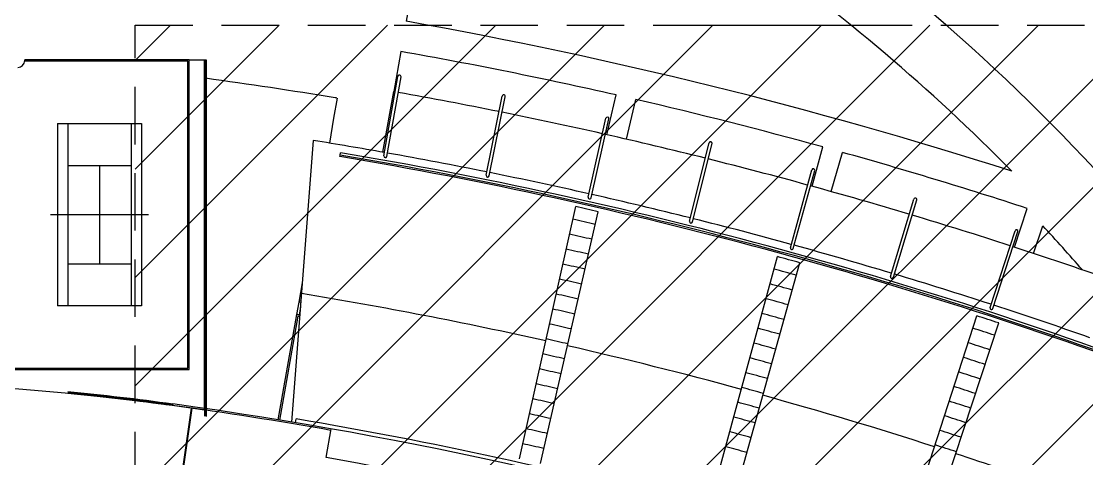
# Model space of a CAD drawing. Extents: x 23317406 to 24383751, y 42324270 to 43451021.
# Drawn here: x 24113968 to 24123226, y 43436094 to 43439897 of the extents above; entities that cross this region are included whole.
import ezdxf

# ---------------------------------------------------------------- set-up
doc = ezdxf.new("R2010")
doc.units = 0
doc.header["$MEASUREMENT"] = 0
doc.linetypes.add('DASHED', pattern=[0.75, 0.5, -0.25])
doc.layers.add('CT', color=9, linetype='CONTINUOUS')

msp = doc.modelspace()

# ---------------------------------------------------------------- linework, layer by layer
at = {"layer": 'CT', "color": 6, "linetype": 'ByBlock'}
for p, q in [((24117694.81669, 43442050.49784, -1), (24117312.40453, 43439897.35925, -1)), ((24117265.77248, 43439634.80152, -1), (24117203.854, 43439285.71701, -1)), ((24113997.03465, 43439549.2981, -1), (24113997.03465, 43439562.63144, -1)), ((24115427.03465, 43439562.63144, -1), (24113997.03465, 43439562.63144, -1)), ((24115413.70132, 43439549.2981, -1), (24113997.03465, 43439549.2981, -1)), ((24115413.70132, 43436882.63144, -1), (24115413.70132, 43439549.2981, -1)), ((24115421.75249, 43439562.63144, -1), (24115573.70132, 43439562.63144, -1)), ((24115427.03465, 43436869.2981, -1), (24115427.03465, 43439562.63144, -1)), ((24115560.36798, 43439562.63144, -1), (24115560.36796, 43436463.73907, -1)), ((24115560.36798, 43436515.03972, -1), (24115560.36798, 43439562.63144, -1)), ((24115565.36798, 43439562.63144, -1), (24115565.36796, 43436463.00784, -1)), ((24115568.70132, 43439562.63144, -1), (24115568.70129, 43436462.51996, -1)), ((24115573.70132, 43439562.63144, -1), (24115573.70129, 43436461.78756, -1)), ((24117117.7946, 43438727.22694, -1), (24117241.12896, 43439418.78175, -1)), ((24117144.04704, 43438722.54498, -1), (24117267.3814, 43439414.09979, -1)), ((24117109.84036, 43438758.56796, -1), (24117203.854, 43439285.71701, -1)), ((24118007.70832, 43438558.22986, -1), (24118146.94082, 43439246.75998, -1)), ((24119057.31784, 43438910.91226, -1), (24119135.80682, 43439256.64823, -1)), ((24116712.95304, 43439229.09019, -1), (24116681.70437, 43439053.87405, -1)), ((24118033.84593, 43438552.94439, -1), (24118173.07843, 43439241.47451, -1)), ((24119226.79914, 43438872.04793, -1), (24119306.79468, 43439217.43843, -1)), ((24114281.38465, 43439008.2981, -1), (24114281.38465, 43437423.63144, -1)), ((24114281.38465, 43439008.2981, -1), (24115012.71798, 43439008.2981, -1)), ((24114372.71798, 43439008.2981, -1), (24114372.71798, 43437423.63144, -1)), ((24114921.38465, 43439008.2981, -1), (24114921.38465, 43437423.63144, -1)), ((24115012.71798, 43439008.2981, -1), (24115012.71798, 43437423.63144, -1)), ((24116681.70437, 43439053.87405, -1), (24116646.03031, 43438838.10323, -1)), ((24118893.49281, 43438368.7773, -1), (24119048.54955, 43439053.91731, -1)), ((24118919.50173, 43438362.89112, -1), (24119074.55847, 43439048.03113, -1)), ((24116504.89581, 43438861.17404, -1), (24116316.72233, 43436412.59893, -1)), ((24116753.32067, 43438820.21221, -1), (24116753.323, 43438820.22613, -1)), ((24119774.67795, 43438158.96982, -1), (24119945.47664, 43438840.35607, -1)), ((24119800.54437, 43438152.48605, -1), (24119971.34306, 43438833.8723, -1)), ((24120839.41816, 43438462.93247, -1), (24120933.74858, 43438804.68627, -1)), ((24116736.70967, 43438720.92545, -1), (24116738.9098, 43438734.07601, -1)), ((24116738.9098, 43438734.076, -1), (24116742.21, 43438753.80186, -1)), ((24121006.92948, 43438416.30302, -1), (24121102.74894, 43438757.64232, -1)), ((24114372.71798, 43438642.63144, -1), (24114921.38465, 43438642.63144, -1)), ((24114647.05132, 43438642.63144, -1), (24114647.05132, 43437789.2981, -1)), ((24120650.79606, 43437928.91876, -1), (24120837.24605, 43438606.18962, -1)), ((24120676.50626, 43437921.84084, -1), (24120862.95625, 43438599.1117, -1)), ((24121521.38215, 43437678.74622, -1), (24121723.38448, 43438351.54223, -1)), ((24121546.92247, 43437671.07791, -1), (24121748.9248, 43438343.87393, -1)), ((24118295.68605, 43436093.96956, -1), (24118785.86184, 43438285.82806, -1)), ((24118479.58046, 43436052.35169, -1), (24118980.92875, 43438241.6817, -1)), ((24122598.99294, 43437933.34391, -1), (24122708.96456, 43438270.39009, -1)), ((24114220.71798, 43438215.96477, -1), (24115073.38465, 43438215.96477, -1)), ((24122385.97416, 43437408.58498, -1), (24122603.42162, 43438076.54906, -1)), ((24122411.33105, 43437400.33035, -1), (24122628.77852, 43438068.29444, -1)), ((24122764.17871, 43437879.04831, -1), (24122843.93594, 43438119.92573, -1)), ((24114372.71798, 43437789.2981, -1), (24114921.38465, 43437789.2981, -1)), ((24119948.84524, 43435684.06058, -1), (24120539.45865, 43437851.01508, -1)), ((24120130.62754, 43435634.01663, -1), (24120732.28513, 43437797.93071, -1)), ((24116409.85877, 43437624.52091, -1), (24116379.86271, 43437456.32837, -1)), ((24116399.60355, 43437491.07658, -1), (24116395.36158, 43437467.29122, -1)), ((24115012.71798, 43437423.63144, -1), (24114281.38465, 43437423.63144, -1)), ((24116379.86271, 43437456.32837, -1), (24116360.58693, 43437348.24605, -1)), ((24116393.45041, 43437411.00998, -1), (24116381.58887, 43437344.50049, -1)), ((24116360.54786, 43437348.02699, -1), (24116197.24912, 43436432.38572, -1)), ((24116371.36445, 43437332.73561, -1), (24116210.4077, 43436430.22618, -1)), ((24121581.36931, 43435198.44149, -1), (24122271.16664, 43437335.89223, -1)), ((24121760.65363, 43435140.07769, -1), (24122461.34337, 43437273.98254, -1)), ((24112320.36798, 43436869.2981, -1), (24115427.03465, 43436869.2981, -1)), ((24112333.70132, 43436882.63144, -1), (24115413.70132, 43436882.63144, -1)), ((24115283.95214, 43436570.38974, -1), (24115282.12517, 43436557.18216, -1)), ((24115350.32362, 43435867.63774, -1), (24115445.56898, 43436534.20063, -1)), ((24115353.62341, 43435867.16607, -1), (24115448.86878, 43436533.72897, -1)), ((24115356.92316, 43435866.6941, -1), (24115452.16853, 43436533.25701, -1)), ((24116349.59624, 43436407.08375, -1), (24116355.09657, 43436439.96016, -1)), ((24116616.09962, 43436103.99987, -1), (24116660.57821, 43436353.39822, -1))]:
    msp.add_line(p, q, dxfattribs=at)
at = {"layer": 'CT', "color": 1, "linetype": 'DASHED', "ltscale": 1000}
for p, q in [((24114957.62949, 43439862.28881, -1), (24121232.37239, 43439862.28881, -1)), ((24114957.62949, 43429077.17008, -1), (24114957.62949, 43439862.28881, -1)), ((24119708.29906, 43439862.28881, -1), (24127118.50125, 43439862.28881, -1))]:
    msp.add_line(p, q, dxfattribs=at)
at = {"layer": 'CT'}
for p, q in [((24114957.62949, 43439555.60581, -1), (24115264.31249, 43439862.28881, -1)), ((24114957.62949, 43438612.79677, -1), (24116207.12153, 43439862.28881, -1)), ((24114957.62949, 43437669.98773, -1), (24117149.93057, 43439862.28881, -1)), ((24114957.62949, 43436727.17868, -1), (24118092.73961, 43439862.28881, -1)), ((24114957.62949, 43435784.36964, -1), (24119035.54866, 43439862.28881, -1)), ((24114957.62949, 43434841.5606, -1), (24119978.3577, 43439862.28881, -1)), ((24114957.62949, 43433898.75156, -1), (24120921.16674, 43439862.28881, -1)), ((24114957.62949, 43432955.94252, -1), (24121863.97578, 43439862.28881, -1)), ((24114957.62949, 43432013.13348, -1), (24122806.78482, 43439862.28881, -1)), ((24114957.62949, 43431070.32444, -1), (24123749.59386, 43439862.28881, -1)), ((24114957.62949, 43430127.51539, -1), (24124692.40291, 43439862.28881, -1)), ((24114957.62949, 43429184.70635, -1), (24125635.21195, 43439862.28881, -1)), ((24115792.90226, 43429077.17008, -1), (24126578.02099, 43439862.28881, -1))]:
    msp.add_line(p, q, dxfattribs=at)
at = {"layer": 'CT', "color": 6, "linetype": 'ByBlock'}
for centre, radius, start, end in [((24110463.64217, 43426665.11143, -1), 17533.33333, 36.690018388, 65.296166877), ((24110463.64217, 43426665.11143, -1), 17000, 44.561493024, 64.826344573), ((24110227.60678, 43400016.93686, -1), 40504.84476, 72.249975341, 79.926442297), ((24110227.60678, 43400016.93686, -1), 40238.17809, 77.209502615, 79.926426038), ((24113937.03465, 43439555.96477, -1), 60, 270, 0), ((24117254.25518, 43439416.44077, -1), 13.33333, 349.887980435, 169.887980435), ((24110227.60678, 43400016.93686, -1), 39744.84476, 80.633135521, 82.279041699), ((24110227.60678, 43400016.93686, -1), 39883.64476, 79.907134747, 79.92628906), ((24110227.60678, 43400016.93686, -1), 39883.64476, 78.587134747, 79.868826124), ((24118160.00962, 43439244.11725, -1), 13.33333, 348.567980435, 168.567980435), ((24110227.60599, 43400016.93208, -1), 39744.84961, 80.613600243, 80.632823026), ((24110227.60678, 43400016.93686, -1), 40238.17809, 74.569502615, 76.959710661), ((24110227.60678, 43400016.93686, -1), 39883.64476, 77.267134747, 78.548826124), ((24119061.55401, 43439050.97422, -1), 13.33333, 347.247980435, 167.247980435), ((24110227.60678, 43400016.93686, -1), 39883.64476, 75.947134747, 77.228826124), ((24110227.60678, 43400016.93687, -1), 39348.17808, 79.907395407, 80.820273786), ((24119958.40985, 43438837.11419, -1), 13.33333, 345.927980435, 165.927980435), ((24110227.60678, 43400016.93686, -1), 39247.51143, 69.376642363, 80.453527172), ((24110227.60678, 43400016.93686, -1), 39260.84476, 69.376642363, 80.453527172), ((24110227.60678, 43400016.93686, -1), 39280.84476, 69.376601069, 80.453527172), ((24117130.92082, 43438724.88596, -1), 13.33333, 169.887980436, 349.887980434), ((24110227.60678, 43400016.93687, -1), 39348.17808, 78.587395406, 79.868565465), ((24110227.60678, 43400016.93686, -1), 39883.64476, 74.627134747, 75.908826124), ((24110227.60678, 43400016.93686, -1), 40238.17809, 71.929502615, 74.319710661), ((24120850.10115, 43438602.65066, -1), 13.33333, 344.607980435, 164.607980435), ((24118020.77713, 43438555.58713, -1), 13.33333, 168.567980435, 348.567980435), ((24110227.60678, 43400016.93687, -1), 39348.17808, 77.267395406, 78.548565464), ((24110227.60678, 43400016.93686, -1), 39883.64476, 73.307134747, 74.588826124), ((24118906.49727, 43438365.83421, -1), 13.33333, 167.247980435, 347.247980435), ((24110227.60678, 43400016.93687, -1), 39348.17808, 75.947395406, 77.228565464), ((24121736.15464, 43438347.70808, -1), 13.33333, 343.287980435, 163.287980435), ((24110227.60678, 43400016.93686, -1), 39214.17809, 77.10187042, 77.394090451), ((24110227.60678, 43400016.93686, -1), 39101.51143, 77.101449419, 77.394511451), ((24119787.61116, 43438155.72793, -1), 13.33333, 165.927980435, 345.927980435), ((24110227.60678, 43400016.93687, -1), 39348.17808, 74.627395405, 75.908565464), ((24110227.60678, 43400016.93686, -1), 39883.64476, 71.987134747, 73.268826124), ((24110227.60678, 43400016.93686, -1), 38968.17809, 77.10187042, 77.395012822), ((24122616.10007, 43438072.42175, -1), 13.33333, 341.967980435, 161.967980435), ((24110463.64217, 43426665.11143, -1), 16866.66667, 41.023687091, 42.776412702), ((24110227.60678, 43400016.93687, -1), 39348.17808, 73.307395405, 74.588565463), ((24110227.60678, 43400016.93686, -1), 38834.84476, 77.10187042, 77.394090451), ((24120663.65116, 43437925.3798, -1), 13.33333, 164.607980435, 344.607980435), ((24110227.60678, 43400016.93686, -1), 39883.64476, 70.667134747, 71.948826124), ((24110227.60678, 43400016.93686, -1), 38701.51143, 77.099934943, 77.396025928), ((24110227.60678, 43400016.93686, -1), 39214.17809, 74.46187042, 74.754090451), ((24110227.60678, 43400016.93686, -1), 39101.51143, 74.461449419, 74.754511451), ((24121534.15231, 43437674.91206, -1), 13.33333, 163.287980435, 343.287980435), ((24110227.60678, 43400016.93687, -1), 39348.17808, 71.987395405, 73.268565463), ((24110227.60678, 43400016.93686, -1), 38568.17809, 77.10187042, 77.394090451), ((24110227.60678, 43400016.93686, -1), 38968.17809, 74.460948048, 74.754090451), ((24110227.60678, 43400016.93686, -1), 38017.97809, 77.394090451, 80.65243561), ((24110227.60678, 43400016.93686, -1), 38434.84476, 77.10187042, 77.394090451), ((24110227.60678, 43400016.93686, -1), 38834.84476, 74.46187042, 74.754090451), ((24110227.60678, 43400016.93686, -1), 37941.51143, 80.642428382, 80.668227012), ((24110227.60678, 43400016.93686, -1), 37954.84476, 80.644176235, 80.647823381), ((24110227.60678, 43400016.93686, -1), 38301.51143, 77.10187042, 77.394090451), ((24122398.6526, 43437404.45766, -1), 13.33333, 161.967980435, 341.967980435), ((24110227.60678, 43400016.93687, -1), 39348.17808, 70.667395404, 71.948565463), ((24110227.60678, 43400016.93686, -1), 37831.51143, 80.62796141, 80.67049582), ((24110227.60678, 43400016.93686, -1), 37818.17809, 80.626202097, 80.65056945), ((24110227.60678, 43400016.93686, -1), 38701.51143, 74.459934943, 74.756025928), ((24110227.60678, 43400016.93686, -1), 39214.17809, 71.82187042, 72.114090451), ((24110227.60678, 43400016.93686, -1), 38168.17809, 77.10187042, 77.394090451), ((24110227.60678, 43400016.93686, -1), 38568.17809, 74.46187042, 74.754090451), ((24110227.60678, 43400016.93686, -1), 39101.51143, 71.821449419, 72.114511451), ((24110227.60678, 43400016.93686, -1), 38034.84476, 77.10187042, 77.394090451), ((24110227.60678, 43400016.93686, -1), 38017.97809, 74.754090451, 77.10187042), ((24110227.60678, 43400016.93686, -1), 38434.84476, 74.46187042, 74.754090451), ((24110227.60678, 43400016.93686, -1), 38968.17809, 71.82187042, 72.115012822), ((24110227.60678, 43400016.93686, -1), 37901.51143, 77.10187042, 77.394090451), ((24110227.60678, 43400016.93686, -1), 38301.51143, 74.46187042, 74.754090451), ((24110227.60678, 43400016.93686, -1), 38834.84476, 71.82187042, 72.114090451), ((24110227.60678, 43400016.93686, -1), 37768.17809, 77.10187042, 77.394090451), ((24110227.60678, 43400016.93686, -1), 38168.17809, 74.46187042, 74.754090451), ((24110227.60678, 43400016.93686, -1), 38701.51143, 71.819934943, 72.116025928), ((24112354.65355, 43415396.96701, -1), 21360, 81.36842202, 90.091967193), ((24110227.60678, 43400016.93686, -1), 37634.84476, 77.10187042, 77.394090451), ((24112354.65355, 43415396.96701, -1), 21373.33333, 82.123249154, 84.587690645), ((24112354.65355, 43415396.96701, -1), 21368.33333, 82.123248885, 84.586420431), ((24112354.65355, 43415396.96701, -1), 21365, 82.123248706, 84.58557329), ((24112354.65355, 43415396.96701, -1), 21360, 82.123248436, 84.58430208), ((24110227.60678, 43400016.93686, -1), 38034.84476, 74.46187042, 74.754090451), ((24110227.60678, 43400016.93686, -1), 38568.17809, 71.82187042, 72.114090451), ((24110227.60678, 43400016.93686, -1), 36901.51143, 62.727980435, 82.124399867), ((24110227.60678, 43400016.93686, -1), 37501.51143, 77.10187042, 77.394090451), ((24110227.60678, 43400016.93686, -1), 37901.51143, 74.46187042, 74.754090451), ((24110227.60678, 43400016.93686, -1), 38017.97809, 72.114090451, 74.46187042), ((24110227.60678, 43400016.93686, -1), 38434.84476, 71.82187042, 72.114090451), ((24110227.60678, 43400016.93686, -1), 36888.17809, 79.960464464, 82.124399867), ((24110227.60678, 43400016.93686, -1), 37368.17809, 77.10187042, 77.394090451), ((24110227.60678, 43400016.93686, -1), 38301.51143, 71.82187042, 72.114090451), ((24110227.60678, 43400016.93686, -1), 36934.84476, 69.379689319, 80.450480216), ((24110227.60678, 43400016.93686, -1), 37768.17809, 74.46187042, 74.754090451), ((24110227.60678, 43400016.93686, -1), 37234.84476, 77.10187042, 77.394090451), ((24110227.60678, 43400016.93686, -1), 37634.84476, 74.46187042, 74.754090451), ((24110227.60678, 43400016.93686, -1), 38168.17809, 71.82187042, 72.114090451), ((24110227.60678, 43400016.93686, -1), 37101.51143, 77.10187042, 77.394090451), ((24110227.60678, 43400016.93686, -1), 37501.51143, 74.46187042, 74.754090451), ((24110227.60678, 43400016.93686, -1), 38034.84476, 71.82187042, 72.114090451), ((24110227.60678, 43400016.93686, -1), 36648.17809, 65.289808941, 79.960939145), ((24110227.60678, 43400016.93686, -1), 38017.97809, 69.27774474, 71.82187042)]:
    msp.add_arc(centre, radius, start, end, dxfattribs=at)

doc.saveas('drawing.dxf')
